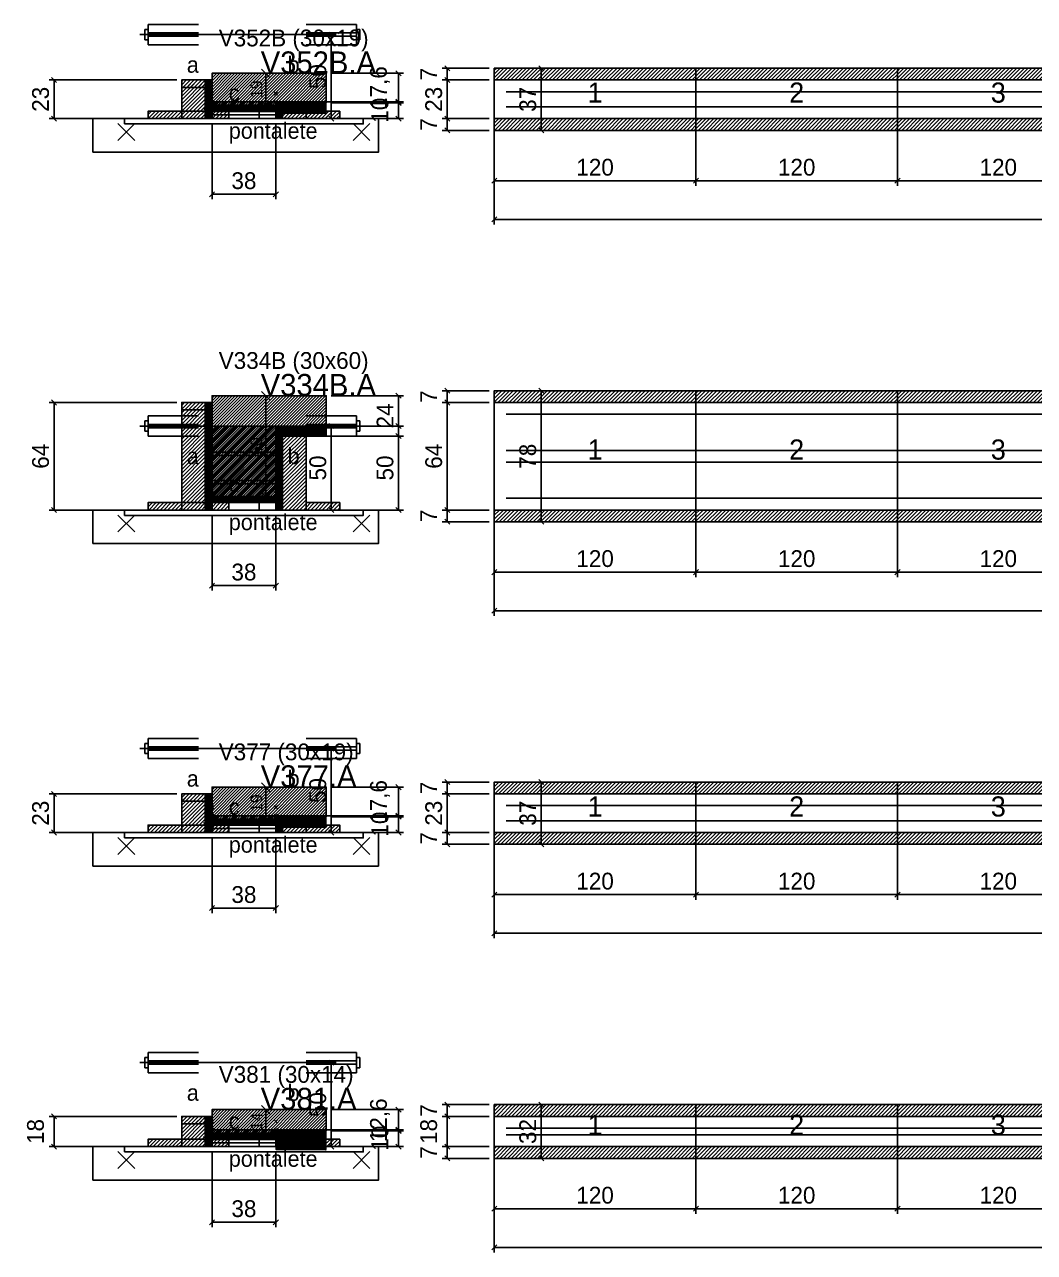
# Model space of a CAD drawing. Extents: x -13000 to 3070, y -38812 to 10330.
# Drawn here: x -72 to 530, y -2660 to -1929 of the extents above; entities that cross this region are included whole.
import ezdxf
from ezdxf.enums import TextEntityAlignment as Align

# ---------------------------------------------------------------- set-up
doc = ezdxf.new("R2010")
doc.units = 0
for name, color, linetype in [('5', 5, 'Continuous'), ('barrote', 126, 'Continuous'), ('CONCRETO', 251, 'Continuous'), ('COTA', 241, 'Continuous'), ('Cota Seção (2x)', 241, 'Continuous'), ('detalhes', 7, 'Continuous'), ('ESTRUTURACAO', 7, 'Continuous'), ('Hachura', 251, 'Continuous'), ('Madeira', 126, 'Continuous'), ('Painéis', 200, 'Continuous'), ('presilha', 224, 'Continuous'), ('SARR_2.2x7', 40, 'Continuous'), ('SCO-___-LAJ', 224, 'Continuous'), ('TENSOR', 224, 'Continuous'), ('Texto Seção', 7, 'Continuous')]:
    doc.layers.add(name, color=color, linetype=linetype)
doc.dimstyles.new('PAINEL', dxfattribs={"dimtxt": 10, "dimasz": 3, "dimexe": 3, "dimexo": 3, "dimgap": 3, "dimtad": 1, "dimblk": 'OBLIQUE', "dimblk1": 'OBLIQUE', "dimcen": 2.5, "dimclrd": 4, "dimclre": 4, "dimclrt": 240, "dimazin": 3, "dimtfac": 1, "dimtmove": 0, "dimatfit": 3})
doc.dimstyles.new('SECAO2X', dxfattribs={"dimtxt": 7, "dimasz": 5, "dimexe": 3, "dimexo": 3, "dimgap": 2, "dimtad": 3, "dimblk": 'OBLIQUE', "dimblk1": 'OBLIQUE', "dimcen": 2.5, "dimclrd": 4, "dimclre": 4, "dimclrt": 1, "dimazin": 3, "dimtfac": 1, "dimtmove": 0, "dimatfit": 3})

# ---------------------------------------------------------------- blocks, each defined once
blk = doc.blocks.new('PAR_ESQ')
for p, q in [((-1, -1), (1, 1)), ((-1, 1), (1, -1))]:
    blk.add_line(p, q)
blk = doc.blocks.new('PAR_FUNDO_ESQ')
for p, q in [((-1, -1), (1, 1)), ((-1, 1), (1, -1))]:
    blk.add_line(p, q)
blk = doc.blocks.new('PAR_FUNDO_DIR')
for p, q in [((-1, -1), (1, 1)), ((-1, 1), (1, -1))]:
    blk.add_line(p, q)
blk = doc.blocks.new('par_int_esq')
for p, q in [((-1, -1), (1, 1)), ((-1, 1), (1, -1))]:
    blk.add_line(p, q)
blk = doc.blocks.new('par_int_dir')
for p, q in [((-1, -1), (1, 1)), ((-1, 1), (1, -1))]:
    blk.add_line(p, q)
blk = doc.blocks.new('_OBLIQUE')
at = {"color": 0, "linetype": 'BYBLOCK'}
blk.add_line((-0.5, -0.5), (0.5, 0.5), dxfattribs=at)

msp = doc.modelspace()

# ---------------------------------------------------------------- hatches: boundary and pattern name
at = {"layer": 'COTA'}
h = msp.add_hatch(dxfattribs=at)
h.set_pattern_fill('ANSI31', scale=0.4)
h.paths.add_polyline_path([(40, -1977), (40, -1958), (108, -1958), (108, -1975.6), (78, -1975.6), (78, -1977)])
h = msp.add_hatch(dxfattribs=at)
h.set_pattern_fill('ANSI31', scale=0.5)
h.paths.add_polyline_path([(208, -1962), (328, -1962), (328, -1955), (208, -1955)])
h = msp.add_hatch(dxfattribs=at)
h.set_pattern_fill('ANSI31', scale=0.5)
h.paths.add_polyline_path([(328, -1962), (448, -1962), (448, -1955), (328, -1955)])
h = msp.add_hatch(dxfattribs=at)
h.set_pattern_fill('ANSI31', scale=0.5)
h.paths.add_polyline_path([(448, -1962), (568, -1962), (568, -1955), (448, -1955)])
h = msp.add_hatch(dxfattribs=at)
h.set_pattern_fill('ANSI31', scale=0.5)
h.paths.add_polyline_path([(208, -1992), (328, -1992), (328, -1985), (208, -1985)])
h = msp.add_hatch(dxfattribs=at)
h.set_pattern_fill('ANSI31', scale=0.5)
h.paths.add_polyline_path([(328, -1992), (448, -1992), (448, -1985), (328, -1985)])
h = msp.add_hatch(dxfattribs=at)
h.set_pattern_fill('ANSI31', scale=0.5)
h.paths.add_polyline_path([(448, -1992), (568, -1992), (568, -1985), (448, -1985)])
h = msp.add_hatch(dxfattribs=at)
h.set_pattern_fill('ANSI31', scale=0.5)
h.paths.add_polyline_path([(208, -2154), (328, -2154), (328, -2147), (208, -2147)])
h = msp.add_hatch(dxfattribs=at)
h.set_pattern_fill('ANSI31', scale=0.5)
h.paths.add_polyline_path([(328, -2154), (448, -2154), (448, -2147), (328, -2147)])
h = msp.add_hatch(dxfattribs=at)
h.set_pattern_fill('ANSI31', scale=0.5)
h.paths.add_polyline_path([(448, -2154), (568, -2154), (568, -2147), (448, -2147)])
h = msp.add_hatch(dxfattribs=at)
h.set_pattern_fill('ANSI31', scale=0.4)
h.paths.add_polyline_path([(40, -2210), (40, -2150), (108, -2150), (108, -2174), (78, -2174), (78, -2210)])
h = msp.add_hatch(dxfattribs=at)
h.set_pattern_fill('ANSI31', scale=0.5)
h.paths.add_polyline_path([(208, -2225), (328, -2225), (328, -2218), (208, -2218)])
h = msp.add_hatch(dxfattribs=at)
h.set_pattern_fill('ANSI31', scale=0.5)
h.paths.add_polyline_path([(328, -2225), (448, -2225), (448, -2218), (328, -2218)])
h = msp.add_hatch(dxfattribs=at)
h.set_pattern_fill('ANSI31', scale=0.5)
h.paths.add_polyline_path([(448, -2225), (568, -2225), (568, -2218), (448, -2218)])
h = msp.add_hatch(dxfattribs=at)
h.set_pattern_fill('ANSI31', scale=0.4)
h.paths.add_polyline_path([(40, -2402), (40, -2383), (108, -2383), (108, -2400.6), (78, -2400.6), (78, -2402)])
h = msp.add_hatch(dxfattribs=at)
h.set_pattern_fill('ANSI31', scale=0.5)
h.paths.add_polyline_path([(208, -2387), (328, -2387), (328, -2380), (208, -2380)])
h = msp.add_hatch(dxfattribs=at)
h.set_pattern_fill('ANSI31', scale=0.5)
h.paths.add_polyline_path([(328, -2387), (448, -2387), (448, -2380), (328, -2380)])
h = msp.add_hatch(dxfattribs=at)
h.set_pattern_fill('ANSI31', scale=0.5)
h.paths.add_polyline_path([(448, -2387), (568, -2387), (568, -2380), (448, -2380)])
h = msp.add_hatch(dxfattribs=at)
h.set_pattern_fill('ANSI31', scale=0.5)
h.paths.add_polyline_path([(208, -2417), (328, -2417), (328, -2410), (208, -2410)])
h = msp.add_hatch(dxfattribs=at)
h.set_pattern_fill('ANSI31', scale=0.5)
h.paths.add_polyline_path([(328, -2417), (448, -2417), (448, -2410), (328, -2410)])
h = msp.add_hatch(dxfattribs=at)
h.set_pattern_fill('ANSI31', scale=0.5)
h.paths.add_polyline_path([(448, -2417), (568, -2417), (568, -2410), (448, -2410)])
h = msp.add_hatch(dxfattribs=at)
h.set_pattern_fill('ANSI31', scale=0.5)
h.paths.add_polyline_path([(208, -2579), (328, -2579), (328, -2572), (208, -2572)])
h = msp.add_hatch(dxfattribs=at)
h.set_pattern_fill('ANSI31', scale=0.5)
h.paths.add_polyline_path([(328, -2579), (448, -2579), (448, -2572), (328, -2572)])
h = msp.add_hatch(dxfattribs=at)
h.set_pattern_fill('ANSI31', scale=0.5)
h.paths.add_polyline_path([(448, -2579), (568, -2579), (568, -2572), (448, -2572)])
h = msp.add_hatch(dxfattribs=at)
h.set_pattern_fill('ANSI31', scale=0.4)
h.paths.add_polyline_path([(40, -2589), (40, -2575), (108, -2575), (108, -2587.6), (78, -2587.6), (78, -2589)])
h = msp.add_hatch(dxfattribs=at)
h.set_pattern_fill('ANSI31', scale=0.5)
h.paths.add_polyline_path([(208, -2604), (328, -2604), (328, -2597), (208, -2597)])
h = msp.add_hatch(dxfattribs=at)
h.set_pattern_fill('ANSI31', scale=0.5)
h.paths.add_polyline_path([(328, -2604), (448, -2604), (448, -2597), (328, -2597)])
h = msp.add_hatch(dxfattribs=at)
h.set_pattern_fill('ANSI31', scale=0.5)
h.paths.add_polyline_path([(448, -2604), (568, -2604), (568, -2597), (448, -2597)])
at = {"layer": 'Hachura'}
h = msp.add_hatch(dxfattribs=at)
h.set_pattern_fill('ANSI31', scale=0.5)
h.paths.add_polyline_path([(22, -1985), (36, -1985), (36, -1962), (22, -1962)])
h = msp.add_hatch(dxfattribs=at)
h.set_pattern_fill('ANSI31', scale=0.5)
h.paths.add_polyline_path([(22, -1966.4), (36, -1966.4), (36, -1962), (22, -1962)])
h = msp.add_hatch(dxfattribs=at)
h.set_pattern_fill('SOLID')
h.paths.add_polyline_path([(36, -1985), (40, -1985), (40, -1962), (36, -1962)])
h = msp.add_hatch(dxfattribs=at)
h.set_pattern_fill('ANSI31', scale=0.5)
h.paths.add_polyline_path([(2, -1985), (22, -1985), (22, -1980.6), (2, -1980.6)])
h = msp.add_hatch(dxfattribs=at)
h.set_pattern_fill('SOLID')
h.paths.add_polyline_path([(40, -1980.6), (78, -1980.6), (78, -1977), (40, -1977)])
h = msp.add_hatch(dxfattribs=at)
h.set_pattern_fill('ANSI31', scale=0.5)
h.paths.add_polyline_path([(40, -1985), (50, -1985), (50, -1980.6), (40, -1980.6)])
h = msp.add_hatch(dxfattribs=at)
h.set_pattern_fill('SOLID')
h.paths.add_polyline_path([(78, -1985), (82, -1985), (82, -1975), (78, -1975)])
h = msp.add_hatch(dxfattribs=at)
h.set_pattern_fill('SOLID')
h.paths.add_polyline_path([(78, -1975), (108, -1975), (108, -1982), (78, -1982)])
h = msp.add_hatch(dxfattribs=at)
h.set_pattern_fill('ANSI31', scale=0.5)
h.paths.add_polyline_path([(82, -1985), (96, -1985), (96, -1975), (82, -1975)])
h = msp.add_hatch(dxfattribs=at)
h.set_pattern_fill('ANSI31', scale=0.5)
h.paths.add_polyline_path([(82, -1979.4), (96, -1979.4), (96, -1975), (82, -1975)])
h = msp.add_hatch(dxfattribs=at)
h.set_pattern_fill('ANSI31', scale=0.5)
h.paths.add_polyline_path([(96, -1985), (116, -1985), (116, -1980.6), (96, -1980.6)])
h = msp.add_hatch(dxfattribs=at)
h.set_pattern_fill('ANSI31', scale=0.5)
h.paths.add_polyline_path([(22, -2218), (36, -2218), (36, -2154), (22, -2154)])
h = msp.add_hatch(dxfattribs=at)
h.set_pattern_fill('ANSI31', scale=0.5)
h.paths.add_polyline_path([(22, -2158.4), (36, -2158.4), (36, -2154), (22, -2154)])
h = msp.add_hatch(dxfattribs=at)
h.set_pattern_fill('SOLID')
h.paths.add_polyline_path([(36, -2218), (40, -2218), (40, -2154), (36, -2154)])
h = msp.add_hatch(dxfattribs=at)
h.set_pattern_fill('SOLID')
h.paths.add_polyline_path([(78, -2218), (82, -2218), (82, -2168), (78, -2168)])
h = msp.add_hatch(dxfattribs=at)
h.set_pattern_fill('SOLID')
h.paths.add_polyline_path([(78, -2168), (108, -2168), (108, -2174), (78, -2174)])
h = msp.add_hatch(dxfattribs=at)
h.set_pattern_fill('ANSI31', scale=0.5)
h.paths.add_polyline_path([(82, -2218), (96, -2218), (96, -2168), (82, -2168)])
h = msp.add_hatch(dxfattribs=at)
h.set_pattern_fill('ANSI31', scale=0.5)
h.paths.add_polyline_path([(82, -2172.4), (96, -2172.4), (96, -2168), (82, -2168)])
h = msp.add_hatch(dxfattribs=at)
h.set_pattern_fill('ANSI31', scale=0.5)
h.paths.add_polyline_path([(2, -2218), (22, -2218), (22, -2213.6), (2, -2213.6)])
h = msp.add_hatch(dxfattribs=at)
h.set_pattern_fill('SOLID')
h.paths.add_polyline_path([(40, -2213.6), (78, -2213.6), (78, -2210), (40, -2210)])
h = msp.add_hatch(dxfattribs=at)
h.set_pattern_fill('ANSI31', scale=0.5)
h.paths.add_polyline_path([(40, -2218), (50, -2218), (50, -2213.6), (40, -2213.6)])
h = msp.add_hatch(dxfattribs=at)
h.set_pattern_fill('ANSI31', scale=0.5)
h.paths.add_polyline_path([(96, -2218), (116, -2218), (116, -2213.6), (96, -2213.6)])
h = msp.add_hatch(dxfattribs=at)
h.set_pattern_fill('ANSI31', scale=0.5)
h.paths.add_polyline_path([(22, -2410), (36, -2410), (36, -2387), (22, -2387)])
h = msp.add_hatch(dxfattribs=at)
h.set_pattern_fill('ANSI31', scale=0.5)
h.paths.add_polyline_path([(22, -2391.4), (36, -2391.4), (36, -2387), (22, -2387)])
h = msp.add_hatch(dxfattribs=at)
h.set_pattern_fill('SOLID')
h.paths.add_polyline_path([(36, -2410), (40, -2410), (40, -2387), (36, -2387)])
h = msp.add_hatch(dxfattribs=at)
h.set_pattern_fill('SOLID')
h.paths.add_polyline_path([(40, -2405.6), (78, -2405.6), (78, -2402), (40, -2402)])
h = msp.add_hatch(dxfattribs=at)
h.set_pattern_fill('SOLID')
h.paths.add_polyline_path([(78, -2410), (82, -2410), (82, -2400), (78, -2400)])
h = msp.add_hatch(dxfattribs=at)
h.set_pattern_fill('SOLID')
h.paths.add_polyline_path([(78, -2400), (108, -2400), (108, -2407), (78, -2407)])
h = msp.add_hatch(dxfattribs=at)
h.set_pattern_fill('ANSI31', scale=0.5)
h.paths.add_polyline_path([(82, -2410), (96, -2410), (96, -2400), (82, -2400)])
h = msp.add_hatch(dxfattribs=at)
h.set_pattern_fill('ANSI31', scale=0.5)
h.paths.add_polyline_path([(82, -2404.4), (96, -2404.4), (96, -2400), (82, -2400)])
h = msp.add_hatch(dxfattribs=at)
h.set_pattern_fill('ANSI31', scale=0.5)
h.paths.add_polyline_path([(2, -2410), (22, -2410), (22, -2405.6), (2, -2405.6)])
h = msp.add_hatch(dxfattribs=at)
h.set_pattern_fill('ANSI31', scale=0.5)
h.paths.add_polyline_path([(40, -2410), (50, -2410), (50, -2405.6), (40, -2405.6)])
h = msp.add_hatch(dxfattribs=at)
h.set_pattern_fill('ANSI31', scale=0.5)
h.paths.add_polyline_path([(96, -2410), (116, -2410), (116, -2405.6), (96, -2405.6)])
h = msp.add_hatch(dxfattribs=at)
h.set_pattern_fill('ANSI31', scale=0.5)
h.paths.add_polyline_path([(22, -2597), (36, -2597), (36, -2579), (22, -2579)])
h = msp.add_hatch(dxfattribs=at)
h.set_pattern_fill('ANSI31', scale=0.5)
h.paths.add_polyline_path([(22, -2583.4), (36, -2583.4), (36, -2579), (22, -2579)])
h = msp.add_hatch(dxfattribs=at)
h.set_pattern_fill('SOLID')
h.paths.add_polyline_path([(36, -2597), (40, -2597), (40, -2579), (36, -2579)])
h = msp.add_hatch(dxfattribs=at)
h.set_pattern_fill('SOLID')
h.paths.add_polyline_path([(78, -2597), (82, -2597), (82, -2587), (78, -2587)])
h = msp.add_hatch(dxfattribs=at)
h.set_pattern_fill('SOLID')
h.paths.add_polyline_path([(78, -2587), (108, -2587), (108, -2599), (78, -2599)])
h = msp.add_hatch(dxfattribs=at)
h.set_pattern_fill('ANSI31', scale=0.5)
h.paths.add_polyline_path([(82, -2597), (96, -2597), (96, -2587), (82, -2587)])
h = msp.add_hatch(dxfattribs=at)
h.set_pattern_fill('ANSI31', scale=0.5)
h.paths.add_polyline_path([(82, -2591.4), (96, -2591.4), (96, -2587), (82, -2587)])
h = msp.add_hatch(dxfattribs=at)
h.set_pattern_fill('ANSI31', scale=0.5)
h.paths.add_polyline_path([(2, -2597), (22, -2597), (22, -2592.6), (2, -2592.6)])
h = msp.add_hatch(dxfattribs=at)
h.set_pattern_fill('SOLID')
h.paths.add_polyline_path([(40, -2592.6), (78, -2592.6), (78, -2589), (40, -2589)])
h = msp.add_hatch(dxfattribs=at)
h.set_pattern_fill('ANSI31', scale=0.5)
h.paths.add_polyline_path([(40, -2597), (50, -2597), (50, -2592.6), (40, -2592.6)])
h = msp.add_hatch(dxfattribs=at)
h.set_pattern_fill('ANSI31', scale=0.5)
h.paths.add_polyline_path([(96, -2597), (116, -2597), (116, -2592.6), (96, -2592.6)])
at = {"layer": 'HACHURACONCRETO'}
h = msp.add_hatch(dxfattribs=at)
h.set_pattern_fill('ANSI31', scale=0.3)
h.paths.add_polyline_path([(40, -1980.6), (78, -1980.6), (78, -1975), (40, -1975)])
h = msp.add_hatch(dxfattribs=at)
h.set_pattern_fill('ANSI31', scale=0.3)
h.paths.add_polyline_path([(40, -2213.6), (78, -2213.6), (78, -2168), (40, -2168)])
h = msp.add_hatch(dxfattribs=at)
h.set_pattern_fill('ANSI31', scale=0.3)
h.paths.add_polyline_path([(40, -2405.6), (78, -2405.6), (78, -2400), (40, -2400)])
h = msp.add_hatch(dxfattribs=at)
h.set_pattern_fill('ANSI31', scale=0.3)
h.paths.add_polyline_path([(40, -2592.6), (78, -2592.6), (78, -2587), (40, -2587)])

# ---------------------------------------------------------------- linework, layer by layer
for p, q in [((2, -1929), (32, -1929)), ((2, -1929), (2, -1941)), ((96, -1929), (126, -1929)), ((126, -1929), (126, -1941)), ((0, -1932), (0, -1938)), ((2, -1932), (0, -1932)), ((2, -1934), (32, -1934)), ((2, -1936), (32, -1936)), ((96, -1934), (126, -1934)), ((96, -1936), (126, -1936)), ((126, -1932), (128, -1932)), ((128, -1932), (128, -1938)), ((2, -1938), (0, -1938)), ((2, -1941), (32, -1941)), ((96, -1941), (126, -1941)), ((126, -1938), (128, -1938)), ((2, -2162), (32, -2162)), ((2, -2162), (2, -2174)), ((96, -2162), (126, -2162)), ((126, -2162), (126, -2174)), ((0, -2165), (0, -2171)), ((2, -2165), (0, -2165)), ((2, -2171), (0, -2171)), ((2, -2167), (32, -2167)), ((2, -2169), (32, -2169)), ((96, -2167), (126, -2167)), ((96, -2169), (126, -2169)), ((126, -2165), (128, -2165)), ((126, -2171), (128, -2171)), ((128, -2165), (128, -2171)), ((2, -2174), (32, -2174)), ((96, -2174), (126, -2174)), ((0, -2357), (0, -2363)), ((2, -2357), (0, -2357)), ((2, -2354), (32, -2354)), ((2, -2354), (2, -2366)), ((2, -2359), (32, -2359)), ((2, -2361), (32, -2361)), ((96, -2354), (126, -2354)), ((96, -2359), (126, -2359)), ((96, -2361), (126, -2361)), ((126, -2354), (126, -2366)), ((126, -2357), (128, -2357)), ((128, -2357), (128, -2363)), ((2, -2363), (0, -2363)), ((2, -2366), (32, -2366)), ((96, -2366), (126, -2366)), ((126, -2363), (128, -2363)), ((2, -2541), (32, -2541)), ((2, -2541), (2, -2553)), ((96, -2541), (126, -2541)), ((126, -2541), (126, -2553)), ((0, -2544), (0, -2550)), ((2, -2544), (0, -2544)), ((2, -2550), (0, -2550)), ((2, -2546), (32, -2546)), ((2, -2548), (32, -2548)), ((96, -2546), (126, -2546)), ((96, -2548), (126, -2548)), ((126, -2544), (128, -2544)), ((126, -2550), (128, -2550)), ((128, -2544), (128, -2550)), ((2, -2553), (32, -2553)), ((96, -2553), (126, -2553))]:
    msp.add_line(p, q)
at = {"layer": 'BARRA_ANCORAGEM'}
for p, q in [((40, -1977.3), (78, -1977.3)), ((40, -1979.3), (40, -1977.3)), ((40, -1979.3), (78, -1979.3)), ((40, -1980.7), (78, -1980.7)), ((40, -1982.7), (40, -1980.7)), ((78, -1979.3), (78, -1977.3)), ((78, -1982.7), (78, -1980.7)), ((40, -1982.7), (78, -1982.7)), ((40, -2183.5), (78, -2183.5)), ((40, -2185.5), (40, -2183.5)), ((40, -2185.5), (78, -2185.5)), ((78, -2185.5), (78, -2183.5)), ((40, -2200.5), (78, -2200.5)), ((40, -2202.5), (40, -2200.5)), ((40, -2202.5), (78, -2202.5)), ((78, -2202.5), (78, -2200.5)), ((40, -2402.3), (78, -2402.3)), ((40, -2404.3), (40, -2402.3)), ((40, -2404.3), (78, -2404.3)), ((78, -2404.3), (78, -2402.3)), ((40, -2405.7), (78, -2405.7)), ((40, -2407.7), (40, -2405.7)), ((40, -2407.7), (78, -2407.7)), ((78, -2407.7), (78, -2405.7)), ((40, -2589.3), (78, -2589.3)), ((40, -2591.3), (40, -2589.3)), ((40, -2591.3), (78, -2591.3)), ((40, -2592.7), (78, -2592.7)), ((40, -2594.7), (40, -2592.7)), ((40, -2594.7), (78, -2594.7)), ((78, -2591.3), (78, -2589.3)), ((78, -2594.7), (78, -2592.7))]:
    msp.add_line(p, q, dxfattribs=at)
at = {"layer": 'barrote'}
for points in [[(-31, -2005), (139, -2005), (139, -1985), (-31, -1985)], [(-31, -2238), (139, -2238), (139, -2218), (-31, -2218)], [(-31, -2430), (139, -2430), (139, -2410), (-31, -2410)], [(-31, -2617), (139, -2617), (139, -2597), (-31, -2597)]]:
    msp.add_lwpolyline(points, close=True, dxfattribs=at)
at = {"layer": 'CONCRETO'}
for points in [[(40, -1977), (40, -1958), (108, -1958), (108, -1975.6), (78, -1975.6), (78, -1977)], [(40, -2210), (40, -2150), (108, -2150), (108, -2174), (78, -2174), (78, -2210)], [(40, -2402), (40, -2383), (108, -2383), (108, -2400.6), (78, -2400.6), (78, -2402)], [(40, -2589), (40, -2575), (108, -2575), (108, -2587.6), (78, -2587.6), (78, -2589)]]:
    msp.add_lwpolyline(points, close=True, dxfattribs=at)
at = {"layer": 'HACHURACONCRETO'}
for points in [[(40, -1980.6), (78, -1980.6), (78, -1975), (40, -1975)], [(40, -2213.6), (78, -2213.6), (78, -2168), (40, -2168)], [(40, -2405.6), (78, -2405.6), (78, -2400), (40, -2400)], [(40, -2592.6), (78, -2592.6), (78, -2587), (40, -2587)]]:
    msp.add_lwpolyline(points, close=True, dxfattribs=at)
at = {"layer": 'Madeira'}
for points in [[(22, -1985), (36, -1985), (36, -1962), (22, -1962)], [(22, -1966.4), (36, -1966.4), (36, -1962), (22, -1962)], [(2, -1985), (22, -1985), (22, -1980.6), (2, -1980.6)], [(22, -1985), (36, -1985), (36, -1980.6), (22, -1980.6)], [(40, -1985), (50, -1985), (50, -1980.6), (40, -1980.6)], [(68, -1985), (78, -1985), (78, -1980.6), (68, -1980.6)], [(82, -1985), (96, -1985), (96, -1975), (82, -1975)], [(82, -1979.4), (96, -1979.4), (96, -1975), (82, -1975)], [(96, -1985), (116, -1985), (116, -1980.6), (96, -1980.6)], [(22, -2218), (36, -2218), (36, -2154), (22, -2154)], [(22, -2158.4), (36, -2158.4), (36, -2154), (22, -2154)], [(82, -2218), (96, -2218), (96, -2168), (82, -2168)], [(82, -2172.4), (96, -2172.4), (96, -2168), (82, -2168)], [(2, -2218), (22, -2218), (22, -2213.6), (2, -2213.6)], [(22, -2218), (36, -2218), (36, -2213.6), (22, -2213.6)], [(40, -2218), (50, -2218), (50, -2213.6), (40, -2213.6)], [(68, -2218), (78, -2218), (78, -2213.6), (68, -2213.6)], [(96, -2218), (116, -2218), (116, -2213.6), (96, -2213.6)], [(22, -2410), (36, -2410), (36, -2387), (22, -2387)], [(22, -2391.4), (36, -2391.4), (36, -2387), (22, -2387)], [(82, -2410), (96, -2410), (96, -2400), (82, -2400)], [(82, -2404.4), (96, -2404.4), (96, -2400), (82, -2400)], [(2, -2410), (22, -2410), (22, -2405.6), (2, -2405.6)], [(22, -2410), (36, -2410), (36, -2405.6), (22, -2405.6)], [(40, -2410), (50, -2410), (50, -2405.6), (40, -2405.6)], [(68, -2410), (78, -2410), (78, -2405.6), (68, -2405.6)], [(96, -2410), (116, -2410), (116, -2405.6), (96, -2405.6)], [(22, -2597), (36, -2597), (36, -2579), (22, -2579)], [(22, -2583.4), (36, -2583.4), (36, -2579), (22, -2579)], [(82, -2597), (96, -2597), (96, -2587), (82, -2587)], [(82, -2591.4), (96, -2591.4), (96, -2587), (82, -2587)], [(2, -2597), (22, -2597), (22, -2592.6), (2, -2592.6)], [(22, -2597), (36, -2597), (36, -2592.6), (22, -2592.6)], [(40, -2597), (50, -2597), (50, -2592.6), (40, -2592.6)], [(68, -2597), (78, -2597), (78, -2592.6), (68, -2592.6)], [(96, -2597), (116, -2597), (116, -2592.6), (96, -2592.6)]]:
    msp.add_lwpolyline(points, close=True, dxfattribs=at)
at = {"layer": 'Painéis'}
for p, q in [((208, -1962), (328, -1962)), ((208, -1985), (208, -1962)), ((328, -1985), (328, -1962)), ((328, -1985), (328, -1962)), ((328, -1962), (448, -1962)), ((328, -1985), (328, -1962)), ((448, -1985), (448, -1962)), ((448, -1985), (448, -1962)), ((448, -1962), (568, -1962)), ((448, -1985), (448, -1962)), ((208, -1985), (328, -1985)), ((328, -1985), (448, -1985)), ((448, -1985), (568, -1985)), ((208, -2154), (328, -2154)), ((208, -2218), (208, -2154)), ((328, -2218), (328, -2154)), ((328, -2218), (328, -2154)), ((328, -2154), (448, -2154)), ((328, -2218), (328, -2154)), ((448, -2218), (448, -2154)), ((448, -2218), (448, -2154)), ((448, -2154), (568, -2154)), ((448, -2218), (448, -2154)), ((208, -2218), (328, -2218)), ((328, -2218), (448, -2218)), ((448, -2218), (568, -2218)), ((208, -2387), (328, -2387)), ((208, -2410), (208, -2387)), ((328, -2410), (328, -2387)), ((328, -2410), (328, -2387)), ((328, -2387), (448, -2387)), ((328, -2410), (328, -2387)), ((448, -2410), (448, -2387)), ((448, -2410), (448, -2387)), ((448, -2387), (568, -2387)), ((448, -2410), (448, -2387)), ((208, -2410), (328, -2410)), ((328, -2410), (448, -2410)), ((448, -2410), (568, -2410)), ((208, -2579), (328, -2579)), ((208, -2597), (208, -2579)), ((328, -2597), (328, -2579)), ((328, -2597), (328, -2579)), ((328, -2579), (448, -2579)), ((328, -2597), (328, -2579)), ((448, -2597), (448, -2579)), ((448, -2597), (448, -2579)), ((448, -2579), (568, -2579)), ((448, -2597), (448, -2579)), ((208, -2597), (328, -2597)), ((328, -2597), (448, -2597)), ((448, -2597), (568, -2597))]:
    msp.add_line(p, q, dxfattribs=at)
for points in [[(36, -1985), (40, -1985), (40, -1962), (36, -1962)], [(40, -1980.6), (78, -1980.6), (78, -1977), (40, -1977)], [(78, -1985), (82, -1985), (82, -1975), (78, -1975)], [(78, -1975), (108, -1975), (108, -1975.6), (78, -1975.6)], [(36, -2218), (40, -2218), (40, -2154), (36, -2154)], [(78, -2218), (82, -2218), (82, -2168), (78, -2168)], [(78, -2168), (108, -2168), (108, -2174), (78, -2174)], [(40, -2213.6), (78, -2213.6), (78, -2210), (40, -2210)], [(36, -2410), (40, -2410), (40, -2387), (36, -2387)], [(40, -2405.6), (78, -2405.6), (78, -2402), (40, -2402)], [(78, -2410), (82, -2410), (82, -2400), (78, -2400)], [(78, -2400), (108, -2400), (108, -2400.6), (78, -2400.6)], [(36, -2597), (40, -2597), (40, -2579), (36, -2579)], [(78, -2597), (82, -2597), (82, -2587), (78, -2587)], [(78, -2587), (108, -2587), (108, -2587.6), (78, -2587.6)], [(40, -2592.6), (78, -2592.6), (78, -2589), (40, -2589)]]:
    msp.add_lwpolyline(points, close=True, dxfattribs=at)
at = {"layer": 'presilha'}
for p, q in [((-16, -1998), (-6, -1988)), ((-16, -1988), (-6, -1998)), ((124, -1998), (134, -1988)), ((124, -1988), (134, -1998)), ((-16, -2231), (-6, -2221)), ((-16, -2221), (-6, -2231)), ((124, -2231), (134, -2221)), ((124, -2221), (134, -2231)), ((-16, -2423), (-6, -2413)), ((-16, -2413), (-6, -2423)), ((124, -2423), (134, -2413)), ((124, -2413), (134, -2423)), ((-16, -2610), (-6, -2600)), ((-16, -2600), (-6, -2610)), ((124, -2610), (134, -2600)), ((124, -2600), (134, -2610))]:
    msp.add_line(p, q, dxfattribs=at)
at = {"layer": 'SARR_2.2x7'}
for points in [[(215, -1969), (328, -1969)], [(215, -1969), (328, -1969)], [(328, -1969), (448, -1969)], [(328, -1969), (448, -1969)], [(448, -1969), (568, -1969)], [(448, -1969), (568, -1969)], [(215, -1978), (328, -1978)], [(215, -1978), (328, -1978)], [(328, -1978), (448, -1978)], [(328, -1978), (448, -1978)], [(448, -1978), (568, -1978)], [(448, -1978), (568, -1978)], [(215, -2161), (328, -2161)], [(215, -2161), (328, -2161)], [(328, -2161), (448, -2161)], [(328, -2161), (448, -2161)], [(448, -2161), (568, -2161)], [(448, -2161), (568, -2161)], [(215, -2182.5), (328, -2182.5)], [(215, -2182.5), (328, -2182.5)], [(328, -2182.5), (448, -2182.5)], [(328, -2182.5), (448, -2182.5)], [(448, -2182.5), (568, -2182.5)], [(448, -2182.5), (568, -2182.5)], [(215, -2189.5), (328, -2189.5)], [(215, -2189.5), (328, -2189.5)], [(328, -2189.5), (448, -2189.5)], [(328, -2189.5), (448, -2189.5)], [(448, -2189.5), (568, -2189.5)], [(448, -2189.5), (568, -2189.5)], [(215, -2211), (328, -2211)], [(215, -2211), (328, -2211)], [(328, -2211), (448, -2211)], [(328, -2211), (448, -2211)], [(448, -2211), (568, -2211)], [(448, -2211), (568, -2211)], [(215, -2394), (328, -2394)], [(215, -2394), (328, -2394)], [(328, -2394), (448, -2394)], [(328, -2394), (448, -2394)], [(448, -2394), (568, -2394)], [(448, -2394), (568, -2394)], [(215, -2403), (328, -2403)], [(215, -2403), (328, -2403)], [(328, -2403), (448, -2403)], [(328, -2403), (448, -2403)], [(448, -2403), (568, -2403)], [(448, -2403), (568, -2403)], [(215, -2586), (328, -2586)], [(215, -2586), (328, -2586)], [(328, -2586), (448, -2586)], [(328, -2586), (448, -2586)], [(448, -2586), (568, -2586)], [(448, -2586), (568, -2586)], [(215, -2590), (328, -2590)], [(215, -2590), (328, -2590)], [(328, -2590), (448, -2590)], [(328, -2590), (448, -2590)], [(448, -2590), (568, -2590)], [(448, -2590), (568, -2590)]]:
    msp.add_lwpolyline(points, dxfattribs=at)
at = {"layer": 'SARRAFO_2_2X7'}
for p, q in [((36, -1971.2), (36, -1966.8)), ((36, -1966.8), (40, -1966.8)), ((36, -1971.2), (40, -1971.2)), ((40, -1971.2), (40, -1966.8)), ((36, -1980.2), (36, -1975.8)), ((36, -1975.8), (40, -1975.8)), ((36, -1980.2), (40, -1980.2)), ((40, -1980.2), (40, -1975.8)), ((78, -1982.2), (78, -1977.8)), ((78, -1977.8), (82, -1977.8)), ((82, -1982.2), (82, -1977.8)), ((78, -1982.2), (82, -1982.2)), ((36, -2163.2), (36, -2158.8)), ((36, -2158.8), (40, -2158.8)), ((36, -2163.2), (40, -2163.2)), ((40, -2163.2), (40, -2158.8)), ((78, -2177.2), (78, -2172.8)), ((78, -2172.8), (82, -2172.8)), ((78, -2177.2), (82, -2177.2)), ((82, -2177.2), (82, -2172.8)), ((36, -2184.7), (36, -2180.3)), ((36, -2180.3), (40, -2180.3)), ((36, -2184.7), (40, -2184.7)), ((40, -2184.7), (40, -2180.3)), ((36, -2191.7), (36, -2187.3)), ((36, -2187.3), (40, -2187.3)), ((36, -2191.7), (40, -2191.7)), ((40, -2191.7), (40, -2187.3)), ((78, -2191.7), (78, -2187.3)), ((78, -2187.3), (82, -2187.3)), ((78, -2191.7), (82, -2191.7)), ((82, -2191.7), (82, -2187.3)), ((78, -2198.7), (78, -2194.3)), ((78, -2194.3), (82, -2194.3)), ((78, -2198.7), (82, -2198.7)), ((82, -2198.7), (82, -2194.3)), ((36, -2213.2), (36, -2208.8)), ((36, -2208.8), (40, -2208.8)), ((36, -2213.2), (40, -2213.2)), ((40, -2213.2), (40, -2208.8)), ((78, -2213.2), (78, -2208.8)), ((78, -2208.8), (82, -2208.8)), ((78, -2213.2), (82, -2213.2)), ((82, -2213.2), (82, -2208.8)), ((36, -2396.2), (36, -2391.8)), ((36, -2391.8), (40, -2391.8)), ((36, -2396.2), (40, -2396.2)), ((40, -2396.2), (40, -2391.8)), ((36, -2405.2), (36, -2400.8)), ((36, -2400.8), (40, -2400.8)), ((40, -2405.2), (40, -2400.8)), ((78, -2407.2), (78, -2402.8)), ((78, -2402.8), (82, -2402.8)), ((82, -2407.2), (82, -2402.8)), ((36, -2405.2), (40, -2405.2)), ((78, -2407.2), (82, -2407.2)), ((36, -2588.2), (36, -2583.8)), ((36, -2583.8), (40, -2583.8)), ((40, -2588.2), (40, -2583.8)), ((36, -2592.2), (36, -2587.8)), ((36, -2587.8), (40, -2587.8)), ((36, -2588.2), (40, -2588.2)), ((36, -2592.2), (40, -2592.2)), ((40, -2592.2), (40, -2587.8)), ((78, -2594.2), (78, -2589.8)), ((78, -2589.8), (82, -2589.8)), ((78, -2594.2), (82, -2594.2)), ((82, -2594.2), (82, -2589.8))]:
    msp.add_line(p, q, dxfattribs=at)
at = {"layer": 'SCO-___-LAJ'}
for points in [[(208, -1962), (328, -1962), (328, -1955), (208, -1955)], [(328, -1962), (448, -1962), (448, -1955), (328, -1955)], [(448, -1962), (568, -1962), (568, -1955), (448, -1955)], [(-12, -1988.2), (130, -1988.2), (130, -1985), (-12, -1985)], [(208, -1992), (328, -1992), (328, -1985), (208, -1985)], [(328, -1992), (448, -1992), (448, -1985), (328, -1985)], [(448, -1992), (568, -1992), (568, -1985), (448, -1985)], [(208, -2154), (328, -2154), (328, -2147), (208, -2147)], [(328, -2154), (448, -2154), (448, -2147), (328, -2147)], [(448, -2154), (568, -2154), (568, -2147), (448, -2147)], [(-12, -2221.2), (130, -2221.2), (130, -2218), (-12, -2218)], [(208, -2225), (328, -2225), (328, -2218), (208, -2218)], [(328, -2225), (448, -2225), (448, -2218), (328, -2218)], [(448, -2225), (568, -2225), (568, -2218), (448, -2218)], [(208, -2387), (328, -2387), (328, -2380), (208, -2380)], [(328, -2387), (448, -2387), (448, -2380), (328, -2380)], [(448, -2387), (568, -2387), (568, -2380), (448, -2380)], [(-12, -2413.2), (130, -2413.2), (130, -2410), (-12, -2410)], [(208, -2417), (328, -2417), (328, -2410), (208, -2410)], [(328, -2417), (448, -2417), (448, -2410), (328, -2410)], [(448, -2417), (568, -2417), (568, -2410), (448, -2410)], [(208, -2579), (328, -2579), (328, -2572), (208, -2572)], [(328, -2579), (448, -2579), (448, -2572), (328, -2572)], [(448, -2579), (568, -2579), (568, -2572), (448, -2572)], [(-12, -2600.2), (130, -2600.2), (130, -2597), (-12, -2597)], [(208, -2604), (328, -2604), (328, -2597), (208, -2597)], [(328, -2604), (448, -2604), (448, -2597), (328, -2597)], [(448, -2604), (568, -2604), (568, -2597), (448, -2597)]]:
    msp.add_lwpolyline(points, close=True, dxfattribs=at)
at = {"layer": 'TENSOR'}
for p, q in [((-3, -1935), (106, -1935)), ((-3, -2168), (106, -2168)), ((-3, -2360), (106, -2360)), ((-3, -2547), (106, -2547))]:
    msp.add_line(p, q, dxfattribs=at)

# ---------------------------------------------------------------- block references
at = {"layer": 'Painéis'}
for name, p in [('par_int_esq', (40, -1970)), ('par_int_dir', (78, -1970)), ('PAR_ESQ', (36, -1980)), ('PAR_FUNDO_ESQ', (40, -1975)), ('PAR_FUNDO_DIR', (78, -1975)), ('par_int_esq', (40, -2183)), ('par_int_dir', (78, -2183)), ('PAR_ESQ', (36, -2193)), ('PAR_FUNDO_ESQ', (40, -2208)), ('PAR_FUNDO_DIR', (78, -2208)), ('par_int_esq', (40, -2395)), ('par_int_dir', (78, -2395)), ('PAR_ESQ', (36, -2405)), ('PAR_FUNDO_ESQ', (40, -2400)), ('PAR_FUNDO_DIR', (78, -2400)), ('par_int_esq', (40, -2582)), ('PAR_FUNDO_ESQ', (40, -2587)), ('par_int_dir', (78, -2582)), ('PAR_FUNDO_DIR', (78, -2587)), ('PAR_ESQ', (36, -2592))]:
    msp.add_blockref(name, p, dxfattribs=at)

# ---------------------------------------------------------------- texts
at = {"layer": '5'}
for s, p in [('1', (268, -1969.5)), ('2', (388, -1969.5)), ('3', (508, -1969.5)), ('1', (268, -2182)), ('2', (388, -2182)), ('3', (508, -2182)), ('1', (268, -2394.5)), ('2', (388, -2394.5)), ('3', (508, -2394.5)), ('1', (268, -2584)), ('2', (388, -2584)), ('3', (508, -2584))]:
    msp.add_text(s, height=12, dxfattribs=at).set_placement(p, align=Align.MIDDLE_CENTER)
at = {"layer": 'detalhes'}
for s, p in [('a', (25, -1957.7)), ('b', (85, -1957.7)), ('c', (50, -1974.5)), ('a', (25, -2190.7)), ('b', (85, -2190.7)), ('c', (50, -2207.5)), ('a', (25, -2382.7)), ('b', (85, -2382.7)), ('c', (50, -2399.5)), ('a', (25, -2569.7)), ('b', (85, -2569.7)), ('c', (50, -2586.5))]:
    msp.add_text(s, height=9.6, dxfattribs=at).set_placement(p)
at = {"layer": 'ESTRUTURACAO'}
for p in [(50, -1997), (50, -2230), (50, -2422), (50, -2609)]:
    msp.add_text('pontalete', height=9.6, dxfattribs=at).set_placement(p)
at = {"layer": 'Texto Seção'}
for s, height, p in [('V352B (30x19)', 10, (44, -1942)), ('V352B.A', 13, (69, -1958)), ('V334B (30x60)', 10, (44, -2134)), ('V334B.A', 13, (69, -2150)), ('V377 (30x19)', 10, (44, -2367)), ('V377.A', 13, (69, -2383)), ('V381 (30x14)', 10, (44, -2559)), ('V381.A', 13, (69, -2575))]:
    msp.add_text(s, height=height, dxfattribs=at).set_placement(p)

# ---------------------------------------------------------------- dimensions: what is measured, and where the dimension line sits
at = {"layer": 'COTA'}
for base, p1, p2 in [((111, -1985), (96, -1985), (96, -1935)), ((151, -1975.6), (108, -1975.6), (108, -1958)), ((180, -1962), (208, -1962), (208, -1955)), ((236, -1992), (208, -1992), (208, -1955)), ((-54, -1985), (2, -1985), (22, -1962)), ((180, -1985), (208, -1985), (208, -1962)), ((151, -1985), (96, -1985), (96, -1975)), ((180, -1992), (208, -1992), (208, -1985)), ((151, -2174), (108, -2174), (108, -2150)), ((180, -2154), (208, -2154), (208, -2147)), ((236, -2225), (208, -2225), (208, -2147)), ((-54, -2218), (2, -2218), (22, -2154)), ((180, -2218), (208, -2218), (208, -2154)), ((111, -2218), (96, -2218), (96, -2168)), ((151, -2218), (96, -2218), (96, -2168)), ((180, -2225), (208, -2225), (208, -2218)), ((111, -2410), (96, -2410), (96, -2360)), ((151, -2400.6), (108, -2400.6), (108, -2383)), ((180, -2387), (208, -2387), (208, -2380)), ((236, -2417), (208, -2417), (208, -2380)), ((-54, -2410), (2, -2410), (22, -2387)), ((180, -2410), (208, -2410), (208, -2387)), ((151, -2410), (96, -2410), (96, -2400)), ((180, -2417), (208, -2417), (208, -2410)), ((111, -2597), (96, -2597), (96, -2547)), ((151, -2587.6), (108, -2587.6), (108, -2575)), ((180, -2579), (208, -2579), (208, -2572)), ((236, -2604), (208, -2604), (208, -2572)), ((-54, -2597), (2, -2597), (22, -2579)), ((180, -2597), (208, -2597), (208, -2579)), ((151, -2597), (96, -2597), (96, -2587)), ((180, -2604), (208, -2604), (208, -2597))]:
    msp.add_linear_dim(base=base, p1=p1, p2=p2, angle=90, dimstyle='PAINEL', dxfattribs=at).render()
for base, p1, p2 in [((40, -2030), (40, -1985), (78, -1985)), ((208, -2022), (208, -1985), (328, -1985)), ((208, -2045), (208, -1985), (1094, -1985)), ((328, -2022), (328, -1985), (448, -1985)), ((448, -2022), (448, -1985), (568, -1985)), ((40, -2263), (40, -2218), (78, -2218)), ((208, -2255), (208, -2218), (328, -2218)), ((208, -2278), (208, -2218), (1084, -2218)), ((328, -2255), (328, -2218), (448, -2218)), ((448, -2255), (448, -2218), (568, -2218)), ((40, -2455), (40, -2410), (78, -2410)), ((208, -2447), (208, -2410), (328, -2410)), ((208, -2470), (208, -2410), (1084, -2410)), ((328, -2447), (328, -2410), (448, -2410)), ((448, -2447), (448, -2410), (568, -2410)), ((40, -2642), (40, -2597), (78, -2597)), ((208, -2634), (208, -2597), (328, -2597)), ((208, -2657), (208, -2597), (1084, -2597)), ((328, -2634), (328, -2597), (448, -2597)), ((448, -2634), (448, -2597), (568, -2597))]:
    msp.add_linear_dim(base=base, p1=p1, p2=p2, dimstyle='PAINEL', dxfattribs=at).render()
at = {"layer": 'Cota Seção (2x)'}
for base, p1, p2 in [((72, -1977), (40, -1977), (40, -1958)), ((72, -2210), (40, -2210), (40, -2150)), ((72, -2402), (40, -2402), (40, -2383)), ((72, -2589), (40, -2589), (40, -2575))]:
    msp.add_linear_dim(base=base, p1=p1, p2=p2, angle=90, dimstyle='SECAO2X', dxfattribs=at).render()

doc.saveas('drawing.dxf')
